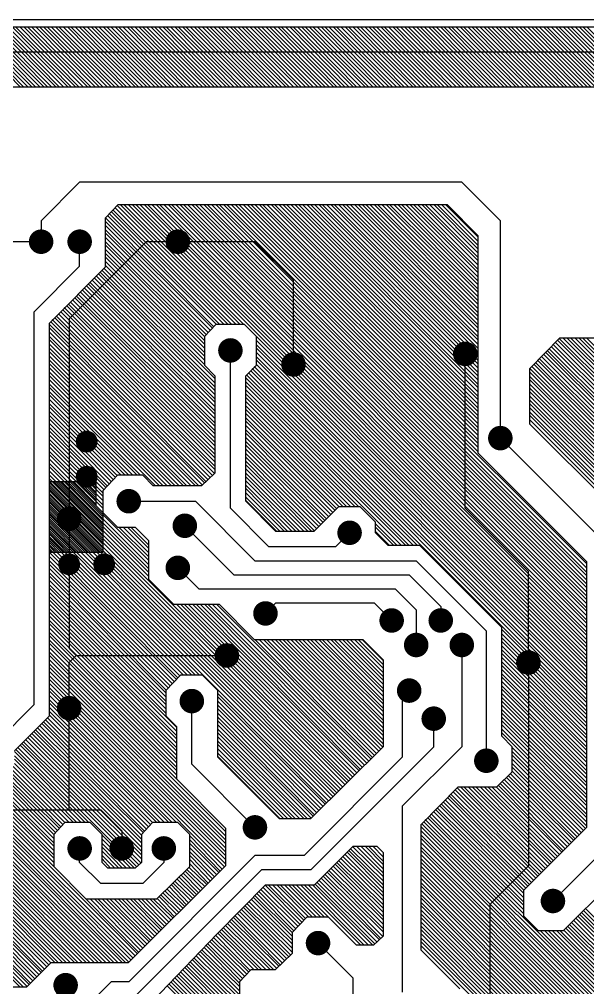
# Model space of a CAD drawing. Extents: x 295 to 953, y 10 to 290.
# Drawn here: x 817.3 to 851.3, y 192.1 to 250 of the extents above; entities that cross this region are included whole.
import ezdxf

# ---------------------------------------------------------------- set-up
doc = ezdxf.new("R2010")
doc.units = 0
doc.header["$LTSCALE"] = 5
doc.header["$MEASUREMENT"] = 0
doc.layers.get('0').update_dxf_attribs({"linetype": 'CONTINUOUS', "lineweight": 25})
doc.layers.add('ART02_PHO', color=2, linetype='CONTINUOUS')

msp = doc.modelspace()

# ---------------------------------------------------------------- linework, layer by layer
for points, const_width in [([(818.996, 236.714, -1), (818.262, 236.714, -1)], 0.733), ([(821.301, 236.714, -1), (820.567, 236.714, -1)], 0.733), ([(827.168, 236.714, -1), (826.435, 236.714, -1)], 0.733), ([(830.311, 230.218, -1), (829.578, 230.218, -1)], 0.733), ([(844.351, 230.009, -1), (843.618, 230.009, -1)], 0.733), ([(834.083, 229.38, -1), (833.35, 229.38, -1)], 0.733), ([(846.447, 224.979, -1), (845.713, 224.979, -1)], 0.733), ([(821.678, 224.77, -1), (821.028, 224.77, -1)], 0.65), ([(821.678, 222.674, -1), (821.028, 222.674, -1)], 0.65), ([(824.235, 221.207, -1), (823.501, 221.207, -1)], 0.733), ([(820.672, 220.16, -1), (819.939, 220.16, -1)], 0.733), ([(827.587, 219.741, -1), (826.854, 219.741, -1)], 0.733), ([(837.436, 219.322, -1), (836.703, 219.322, -1)], 0.733), ([(820.63, 217.436, -1), (819.981, 217.436, -1)], 0.65), ([(822.726, 217.436, -1), (822.076, 217.436, -1)], 0.65), ([(827.168, 217.226, -1), (826.435, 217.226, -1)], 0.733), ([(832.407, 214.502, -1), (831.674, 214.502, -1)], 0.733), ([(839.951, 214.083, -1), (839.217, 214.083, -1)], 0.733), ([(842.884, 214.083, -1), (842.151, 214.083, -1)], 0.733), ([(841.418, 212.616, -1), (840.684, 212.616, -1)], 0.733), ([(844.142, 212.616, -1), (843.408, 212.616, -1)], 0.733), ([(830.102, 211.987, -1), (829.369, 211.987, -1)], 0.733), ([(848.123, 211.568, -1), (847.39, 211.568, -1)], 0.733), ([(840.999, 209.892, -1), (840.265, 209.892, -1)], 0.733), ([(820.672, 208.844, -1), (819.939, 208.844, -1)], 0.733), ([(828.006, 209.263, -1), (827.273, 209.263, -1)], 0.733), ([(842.465, 208.215, -1), (841.732, 208.215, -1)], 0.733), ([(845.609, 205.701, -1), (844.875, 205.701, -1)], 0.733), ([(831.778, 201.719, -1), (831.045, 201.719, -1)], 0.733), ([(821.301, 200.462, -1), (820.567, 200.462, -1)], 0.733), ([(823.815, 200.462, -1), (823.082, 200.462, -1)], 0.733), ([(826.33, 200.462, -1), (825.597, 200.462, -1)], 0.733), ([(849.59, 197.319, -1), (848.857, 197.319, -1)], 0.733), ([(835.55, 194.804, -1), (834.817, 194.804, -1)], 0.733), ([(820.463, 192.29, -1), (819.729, 192.29, -1)], 0.733)]:
    msp.add_lwpolyline(points, format="xyb", close=True, dxfattribs=dict(const_width=const_width))
at = {"layer": 'ART02_PHO', "color": 7}
for p, q in [((509.627, 250), (868.502, 250)), ((867.999, 249.539), (509.161, 249.539)), ((817.372, 245.976), (813.809, 249.539)), ((817.581, 245.976), (814.061, 249.539)), ((817.833, 245.976), (814.27, 249.539)), ((818.084, 245.976), (814.522, 249.539)), ((818.294, 245.976), (814.773, 249.539)), ((818.545, 245.976), (814.983, 249.539)), ((818.797, 245.976), (815.234, 249.539)), ((819.006, 245.976), (815.486, 249.539)), ((819.258, 245.976), (815.695, 249.539)), ((819.509, 245.976), (815.947, 249.539)), ((819.719, 245.976), (816.198, 249.539)), ((819.97, 245.976), (816.408, 249.539)), ((820.222, 245.976), (816.659, 249.539)), ((820.431, 245.976), (816.911, 249.539)), ((820.683, 245.976), (817.12, 249.539)), ((820.892, 245.976), (817.372, 249.539)), ((821.144, 245.976), (817.623, 249.539)), ((821.395, 245.976), (817.833, 249.539)), ((821.605, 245.976), (818.084, 249.539)), ((821.856, 245.976), (818.336, 249.539)), ((822.108, 245.976), (818.545, 249.539)), ((822.317, 245.976), (818.797, 249.539)), ((822.569, 245.976), (819.006, 249.539)), ((822.82, 245.976), (819.258, 249.539)), ((823.03, 245.976), (819.509, 249.539)), ((823.281, 245.976), (819.719, 249.539)), ((823.533, 245.976), (819.97, 249.539)), ((823.742, 245.976), (820.222, 249.539)), ((823.994, 245.976), (820.431, 249.539)), ((824.245, 245.976), (820.683, 249.539)), ((824.455, 245.976), (820.934, 249.539)), ((824.706, 245.976), (821.144, 249.539)), ((824.957, 245.976), (821.395, 249.539)), ((825.167, 245.976), (821.647, 249.539)), ((825.418, 245.976), (821.856, 249.539)), ((825.67, 245.976), (822.108, 249.539)), ((825.88, 245.976), (822.359, 249.539)), ((826.131, 245.976), (822.569, 249.539)), ((826.382, 245.976), (822.82, 249.539)), ((826.592, 245.976), (823.072, 249.539)), ((826.843, 245.976), (823.281, 249.539)), ((827.095, 245.976), (823.533, 249.539)), ((827.304, 245.976), (823.784, 249.539)), ((827.556, 245.976), (823.994, 249.539)), ((827.807, 245.976), (824.245, 249.539)), ((828.017, 245.976), (824.496, 249.539)), ((828.268, 245.976), (824.706, 249.539)), ((828.52, 245.976), (824.957, 249.539)), ((828.729, 245.976), (825.209, 249.539)), ((828.981, 245.976), (825.418, 249.539)), ((829.19, 245.976), (825.67, 249.539)), ((829.442, 245.976), (825.921, 249.539)), ((829.693, 245.976), (826.131, 249.539)), ((829.903, 245.976), (826.382, 249.539)), ((830.154, 245.976), (826.634, 249.539)), ((830.406, 245.976), (826.843, 249.539)), ((830.615, 245.976), (827.095, 249.539)), ((830.867, 245.976), (827.304, 249.539)), ((831.118, 245.976), (827.556, 249.539)), ((831.328, 245.976), (827.807, 249.539)), ((831.579, 245.976), (828.017, 249.539)), ((831.831, 245.976), (828.268, 249.539)), ((832.04, 245.976), (828.52, 249.539)), ((832.292, 245.976), (828.729, 249.539)), ((832.543, 245.976), (828.981, 249.539)), ((832.753, 245.976), (829.232, 249.539)), ((833.004, 245.976), (829.442, 249.539)), ((833.256, 245.976), (829.693, 249.539)), ((833.465, 245.976), (829.945, 249.539)), ((833.717, 245.976), (830.154, 249.539)), ((833.968, 245.976), (830.406, 249.539)), ((834.178, 245.976), (830.657, 249.539)), ((834.429, 245.976), (830.867, 249.539)), ((834.681, 245.976), (831.118, 249.539)), ((834.89, 245.976), (831.37, 249.539)), ((835.142, 245.976), (831.579, 249.539)), ((835.393, 245.976), (831.831, 249.539)), ((835.603, 245.976), (832.082, 249.539)), ((835.854, 245.976), (832.292, 249.539)), ((836.106, 245.976), (832.543, 249.539)), ((836.315, 245.976), (832.795, 249.539)), ((836.567, 245.976), (833.004, 249.539)), ((836.776, 245.976), (833.256, 249.539)), ((837.028, 245.976), (833.507, 249.539)), ((837.279, 245.976), (833.717, 249.539)), ((837.489, 245.976), (833.968, 249.539)), ((837.74, 245.976), (834.22, 249.539)), ((837.991, 245.976), (834.429, 249.539)), ((838.201, 245.976), (834.681, 249.539)), ((838.453, 245.976), (834.89, 249.539)), ((838.704, 245.976), (835.142, 249.539)), ((838.914, 245.976), (835.393, 249.539)), ((839.165, 245.976), (835.603, 249.539)), ((839.416, 245.976), (835.854, 249.539)), ((839.626, 245.976), (836.106, 249.539)), ((839.877, 245.976), (836.315, 249.539)), ((840.129, 245.976), (836.567, 249.539)), ((840.338, 245.976), (836.818, 249.539)), ((840.59, 245.976), (837.028, 249.539)), ((840.841, 245.976), (837.279, 249.539)), ((841.051, 245.976), (837.53, 249.539)), ((841.302, 245.976), (837.74, 249.539)), ((841.554, 245.976), (837.991, 249.539)), ((841.763, 245.976), (838.243, 249.539)), ((842.015, 245.976), (838.453, 249.539)), ((842.266, 245.976), (838.704, 249.539)), ((842.476, 245.976), (838.955, 249.539)), ((842.727, 245.976), (839.165, 249.539)), ((842.979, 245.976), (839.416, 249.539)), ((843.188, 245.976), (839.668, 249.539)), ((843.44, 245.976), (839.877, 249.539)), ((843.691, 245.976), (840.129, 249.539)), ((843.901, 245.976), (840.38, 249.539)), ((844.152, 245.976), (840.59, 249.539)), ((844.404, 245.976), (840.841, 249.539)), ((844.613, 245.976), (841.093, 249.539)), ((844.865, 245.976), (841.302, 249.539)), ((845.074, 245.976), (841.554, 249.539)), ((845.326, 245.976), (841.805, 249.539)), ((845.577, 245.976), (842.015, 249.539)), ((845.787, 245.976), (842.266, 249.539)), ((846.038, 245.976), (842.518, 249.539)), ((846.29, 245.976), (842.727, 249.539)), ((846.499, 245.976), (842.979, 249.539)), ((846.751, 245.976), (843.188, 249.539)), ((847.002, 245.976), (843.44, 249.539)), ((847.212, 245.976), (843.691, 249.539)), ((847.463, 245.976), (843.901, 249.539)), ((847.715, 245.976), (844.152, 249.539)), ((847.924, 245.976), (844.404, 249.539)), ((848.176, 245.976), (844.613, 249.539)), ((848.427, 245.976), (844.865, 249.539)), ((848.637, 245.976), (845.116, 249.539)), ((848.888, 245.976), (845.326, 249.539)), ((849.14, 245.976), (845.577, 249.539)), ((849.349, 245.976), (845.829, 249.539)), ((849.601, 245.976), (846.038, 249.539)), ((849.852, 245.976), (846.29, 249.539)), ((850.062, 245.976), (846.541, 249.539)), ((850.313, 245.976), (846.751, 249.539)), ((850.564, 245.976), (847.002, 249.539)), ((850.774, 245.976), (847.254, 249.539)), ((851.026, 245.976), (847.463, 249.539)), ((851.277, 245.976), (847.715, 249.539)), ((851.487, 245.976), (847.966, 249.539)), ((851.738, 245.976), (848.176, 249.539)), ((851.989, 245.976), (848.427, 249.539)), ((852.199, 245.976), (848.679, 249.539)), ((852.45, 245.976), (848.888, 249.539)), ((852.66, 245.976), (849.14, 249.539)), ((852.911, 245.976), (849.391, 249.539)), ((853.163, 245.976), (849.601, 249.539)), ((853.372, 245.976), (849.852, 249.539)), ((853.624, 245.976), (850.103, 249.539)), ((853.875, 245.976), (850.313, 249.539)), ((854.085, 245.976), (850.564, 249.539)), ((854.336, 245.976), (850.816, 249.539)), ((854.588, 245.976), (851.026, 249.539)), ((854.797, 245.976), (851.277, 249.539)), ((862.593, 248.03), (516.458, 248.03)), ((519.35, 245.976), (856.097, 245.976)), ((820.934, 240.277), (818.629, 237.971)), ((843.775, 240.277), (820.934, 240.277)), ((846.08, 237.971), (843.775, 240.277)), ((822.485, 238.139), (823.239, 238.935)), ((829.316, 231.769), (822.694, 238.391)), ((829.568, 231.769), (822.82, 238.516)), ((829.819, 231.769), (822.946, 238.6)), ((830.029, 231.769), (823.072, 238.726)), ((830.28, 231.769), (823.197, 238.852)), ((823.239, 238.935), (842.895, 238.935)), ((830.532, 231.769), (823.365, 238.935)), ((830.741, 231.769), (823.574, 238.935)), ((851.235, 211.526), (823.826, 238.935)), ((851.235, 211.778), (824.077, 238.935)), ((851.235, 211.987), (824.287, 238.935)), ((851.235, 212.239), (824.538, 238.935)), ((851.235, 212.49), (824.79, 238.935)), ((851.235, 212.7), (824.999, 238.935)), ((851.235, 212.951), (825.251, 238.935)), ((851.235, 213.203), (825.502, 238.935)), ((851.235, 213.412), (825.712, 238.935)), ((851.235, 213.664), (825.963, 238.935)), ((851.235, 213.915), (826.215, 238.935)), ((851.235, 214.125), (826.424, 238.935)), ((851.235, 214.376), (826.676, 238.935)), ((851.235, 214.628), (826.927, 238.935)), ((851.235, 214.837), (827.137, 238.935)), ((851.235, 215.089), (827.388, 238.935)), ((851.235, 215.34), (827.64, 238.935)), ((851.235, 215.55), (827.849, 238.935)), ((851.235, 215.801), (828.101, 238.935)), ((851.235, 216.053), (828.352, 238.935)), ((851.235, 216.262), (828.562, 238.935)), ((851.235, 216.514), (828.813, 238.935)), ((851.235, 216.765), (829.065, 238.935)), ((851.235, 216.975), (829.274, 238.935)), ((851.235, 217.226), (829.526, 238.935)), ((851.235, 217.478), (829.735, 238.935)), ((844.739, 224.183), (829.987, 238.935)), ((844.739, 224.435), (830.238, 238.935)), ((844.739, 224.686), (830.448, 238.935)), ((844.739, 224.896), (830.699, 238.935)), ((844.739, 225.147), (830.951, 238.935)), ((844.739, 225.398), (831.16, 238.935)), ((844.739, 225.608), (831.412, 238.935)), ((844.739, 225.86), (831.663, 238.935)), ((844.739, 226.111), (831.873, 238.935)), ((844.739, 226.321), (832.124, 238.935)), ((844.739, 226.572), (832.376, 238.935)), ((844.739, 226.782), (832.585, 238.935)), ((844.739, 227.033), (832.837, 238.935)), ((844.739, 227.284), (833.088, 238.935)), ((844.739, 227.494), (833.298, 238.935)), ((844.739, 227.745), (833.549, 238.935)), ((844.739, 227.997), (833.8, 238.935)), ((844.739, 228.206), (834.01, 238.935)), ((844.739, 228.458), (834.262, 238.935)), ((844.739, 228.709), (834.513, 238.935)), ((844.739, 228.919), (834.723, 238.935)), ((844.739, 229.17), (834.974, 238.935)), ((844.739, 229.422), (835.225, 238.935)), ((844.739, 229.631), (835.435, 238.935)), ((844.739, 229.883), (835.686, 238.935)), ((844.739, 230.134), (835.938, 238.935)), ((844.739, 230.344), (836.147, 238.935)), ((844.739, 230.595), (836.399, 238.935)), ((844.739, 230.847), (836.65, 238.935)), ((844.739, 231.056), (836.86, 238.935)), ((844.739, 231.308), (837.111, 238.935)), ((844.739, 231.559), (837.363, 238.935)), ((844.739, 231.769), (837.572, 238.935)), ((844.739, 232.02), (837.824, 238.935)), ((844.739, 232.272), (838.033, 238.935)), ((844.739, 232.481), (838.285, 238.935)), ((844.739, 232.733), (838.536, 238.935)), ((844.739, 232.984), (838.746, 238.935)), ((844.739, 233.194), (838.997, 238.935)), ((844.739, 233.445), (839.249, 238.935)), ((844.739, 233.697), (839.458, 238.935)), ((844.739, 233.906), (839.71, 238.935)), ((844.739, 234.158), (839.961, 238.935)), ((844.739, 234.367), (840.171, 238.935)), ((844.739, 234.619), (840.422, 238.935)), ((844.739, 234.87), (840.674, 238.935)), ((844.739, 235.08), (840.883, 238.935)), ((844.739, 235.331), (841.135, 238.935)), ((844.739, 235.583), (841.386, 238.935)), ((844.739, 235.792), (841.596, 238.935)), ((844.739, 236.044), (841.847, 238.935)), ((844.739, 236.295), (842.099, 238.935)), ((844.739, 236.505), (842.308, 238.935)), ((844.739, 236.756), (842.56, 238.935)), ((844.739, 237.008), (842.811, 238.935)), ((842.895, 238.935), (844.739, 237.091)), ((818.629, 237.971), (818.629, 236.714)), ((828.939, 231.643), (822.485, 238.139)), ((822.485, 235.205), (822.485, 238.139)), ((828.855, 231.559), (822.485, 237.93)), ((829.107, 231.769), (822.611, 238.265)), ((846.08, 224.979), (846.08, 237.971)), ((828.729, 231.434), (822.485, 237.678)), ((828.604, 231.308), (822.485, 237.427)), ((828.478, 231.182), (822.485, 237.217)), ((818.629, 236.714), (808.78, 236.714)), ((824.916, 236.714), (820.305, 232.104)), ((820.934, 235.247), (820.934, 236.714)), ((828.394, 231.056), (822.485, 236.966)), ((828.394, 230.805), (822.485, 236.714)), ((826.802, 236.714), (824.916, 236.714)), ((831.412, 236.714), (826.802, 236.714)), ((833.717, 234.409), (831.412, 236.714)), ((844.739, 237.091), (844.739, 224.099)), ((828.394, 230.595), (822.485, 236.505)), ((828.394, 230.344), (822.485, 236.253)), ((828.394, 230.092), (822.485, 236.002)), ((828.394, 229.883), (822.485, 235.792)), ((828.394, 229.631), (822.485, 235.541)), ((818.21, 232.523), (820.934, 235.247)), ((819.132, 231.853), (822.485, 235.205)), ((829.023, 228.039), (822.15, 234.912)), ((829.023, 228.29), (822.275, 234.996)), ((829.023, 228.542), (822.401, 235.122)), ((828.394, 229.38), (822.485, 235.289)), ((829.023, 227.117), (821.689, 234.409)), ((829.023, 227.326), (821.814, 234.535)), ((829.023, 227.578), (821.94, 234.661)), ((829.023, 227.829), (822.066, 234.786)), ((833.717, 229.38), (833.717, 234.409)), ((829.023, 225.901), (821.102, 233.822)), ((829.023, 226.153), (821.227, 233.948)), ((829.023, 226.404), (821.353, 234.074)), ((829.023, 226.614), (821.437, 234.2)), ((829.023, 226.865), (821.563, 234.283)), ((829.023, 224.728), (820.515, 233.236)), ((829.023, 224.979), (820.641, 233.361)), ((829.023, 225.231), (820.725, 233.487)), ((829.023, 225.44), (820.85, 233.571)), ((829.023, 225.692), (820.976, 233.697)), ((829.023, 223.554), (819.928, 232.649)), ((829.023, 223.806), (820.012, 232.775)), ((829.023, 224.015), (820.138, 232.9)), ((829.023, 224.267), (820.264, 232.984)), ((829.023, 224.518), (820.389, 233.11)), ((818.21, 209.054), (818.21, 232.523)), ((828.729, 222.632), (819.3, 232.062)), ((828.855, 222.758), (819.425, 232.188)), ((828.981, 222.884), (819.551, 232.272)), ((829.023, 223.093), (819.677, 232.397)), ((829.023, 223.303), (819.803, 232.523)), ((820.305, 232.104), (820.305, 212.406)), ((819.132, 218.148), (819.132, 231.853)), ((828.478, 222.381), (819.132, 231.769)), ((828.394, 222.297), (819.132, 231.559)), ((828.604, 222.507), (819.216, 231.936)), ((829.065, 231.769), (828.394, 231.056)), ((830.783, 231.769), (829.065, 231.769)), ((831.495, 231.056), (830.783, 231.769)), ((828.268, 222.171), (819.132, 231.308)), ((828.059, 222.13), (819.132, 231.056)), ((828.394, 231.056), (828.394, 229.338)), ((851.235, 211.317), (831.495, 231.056)), ((831.495, 229.338), (831.495, 231.056)), ((847.84, 229.128), (849.642, 230.973)), ((863.599, 216.933), (849.601, 230.931)), ((849.642, 230.973), (861.545, 230.973)), ((863.599, 217.184), (849.81, 230.973)), ((863.599, 217.436), (850.062, 230.973)), ((863.599, 217.645), (850.271, 230.973)), ((863.599, 217.897), (850.523, 230.973)), ((863.599, 218.148), (850.774, 230.973)), ((863.599, 218.358), (850.984, 230.973)), ((863.599, 218.609), (851.235, 230.973)), ((827.849, 222.13), (819.132, 230.847)), ((827.598, 222.13), (819.132, 230.595)), ((827.346, 222.13), (819.132, 230.344)), ((851.235, 211.065), (831.495, 230.805)), ((851.235, 210.814), (831.495, 230.553)), ((851.235, 210.604), (831.495, 230.344)), ((863.599, 215.759), (849.014, 230.302)), ((863.599, 216.011), (849.14, 230.428)), ((863.599, 216.22), (849.265, 230.553)), ((863.599, 216.472), (849.391, 230.679)), ((863.599, 216.723), (849.517, 230.805)), ((827.137, 222.13), (819.132, 230.134)), ((826.885, 222.13), (819.132, 229.883)), ((829.945, 220.788), (829.945, 230.218)), ((851.235, 210.353), (831.495, 230.092)), ((851.235, 210.101), (831.495, 229.841)), ((843.985, 220.788), (843.985, 230.009)), ((863.599, 214.586), (848.427, 229.715)), ((863.599, 214.837), (848.553, 229.841)), ((863.599, 215.047), (848.679, 229.967)), ((863.599, 215.298), (848.804, 230.092)), ((863.599, 215.508), (848.888, 230.218)), ((826.634, 222.13), (819.132, 229.631)), ((826.424, 222.13), (819.132, 229.422)), ((826.173, 222.13), (819.132, 229.17)), ((828.394, 229.338), (829.023, 228.709)), ((830.867, 228.709), (831.495, 229.338)), ((851.235, 209.179), (831.244, 229.128)), ((851.235, 209.389), (831.37, 229.254)), ((851.235, 209.892), (831.495, 229.631)), ((851.235, 209.64), (831.495, 229.38)), ((863.599, 213.412), (847.84, 229.128)), ((847.84, 225.818), (847.84, 229.128)), ((863.599, 213.622), (847.966, 229.254)), ((863.599, 213.873), (848.092, 229.38)), ((863.599, 214.125), (848.176, 229.506)), ((863.599, 214.334), (848.301, 229.631)), ((825.921, 222.13), (819.132, 228.919)), ((825.712, 222.13), (819.132, 228.709)), ((829.023, 228.709), (829.023, 222.884)), ((830.867, 221.207), (830.867, 228.709)), ((840.883, 218.567), (830.867, 228.584)), ((841.135, 218.567), (830.909, 228.751)), ((851.235, 208.676), (831.034, 228.877)), ((851.235, 208.928), (831.16, 229.003)), ((863.599, 213.161), (847.84, 228.919)), ((863.599, 212.909), (847.84, 228.667)), ((825.46, 222.13), (819.132, 228.458)), ((824.58, 222.758), (819.132, 228.206)), ((824.371, 222.758), (819.132, 227.997)), ((840.632, 218.567), (830.867, 228.332)), ((840.422, 218.567), (830.867, 228.123)), ((863.599, 212.7), (847.84, 228.458)), ((863.599, 212.448), (847.84, 228.206)), ((824.119, 222.758), (819.132, 227.745)), ((823.868, 222.758), (819.132, 227.536)), ((840.171, 218.567), (830.867, 227.871)), ((837.614, 220.872), (830.867, 227.62)), ((837.405, 220.872), (830.867, 227.41)), ((863.599, 212.197), (847.84, 227.955)), ((863.599, 211.987), (847.84, 227.745)), ((863.599, 211.736), (847.84, 227.494)), ((823.658, 222.758), (819.132, 227.284)), ((823.407, 222.758), (819.132, 227.033)), ((823.197, 222.716), (819.132, 226.823)), ((837.153, 220.872), (830.867, 227.159)), ((836.902, 220.872), (830.867, 226.907)), ((863.599, 211.484), (847.84, 227.243)), ((863.599, 211.275), (847.84, 227.033)), ((823.072, 222.632), (819.132, 226.572)), ((822.946, 222.507), (819.132, 226.321)), ((836.692, 220.872), (830.867, 226.698)), ((836.441, 220.872), (830.867, 226.446)), ((863.599, 211.023), (847.84, 226.782)), ((863.599, 210.772), (847.84, 226.53)), ((863.599, 210.562), (847.84, 226.321)), ((822.82, 222.381), (819.132, 226.111)), ((822.694, 222.255), (819.132, 225.86)), ((836.315, 220.746), (830.867, 226.195)), ((836.189, 220.663), (830.867, 225.985)), ((836.064, 220.537), (830.867, 225.734)), ((863.599, 210.311), (847.84, 226.069)), ((855.175, 218.483), (847.84, 225.818)), ((822.569, 222.13), (819.132, 225.608)), ((822.485, 222.046), (819.132, 225.398)), ((822.359, 221.92), (819.132, 225.147)), ((835.938, 220.411), (830.867, 225.482)), ((835.812, 220.285), (830.867, 225.273)), ((822.317, 221.71), (819.132, 224.896)), ((822.317, 221.501), (819.132, 224.686)), ((835.686, 220.16), (830.867, 225.021)), ((835.603, 220.034), (830.867, 224.77)), ((835.477, 219.95), (830.867, 224.56)), ((853.205, 217.855), (846.08, 224.979)), ((822.317, 221.249), (819.132, 224.435)), ((822.317, 220.998), (819.132, 224.183)), ((822.317, 220.788), (819.132, 223.974)), ((835.351, 219.824), (830.867, 224.309)), ((835.225, 219.699), (830.867, 224.057)), ((844.739, 224.099), (851.235, 217.603)), ((822.317, 220.537), (819.132, 223.722)), ((822.317, 220.285), (819.132, 223.471)), ((835.1, 219.573), (830.867, 223.848)), ((834.974, 219.447), (830.867, 223.596)), ((834.806, 219.405), (830.867, 223.387)), ((822.317, 220.076), (819.132, 223.261)), ((822.317, 219.824), (819.132, 223.01)), ((822.317, 219.573), (819.132, 222.758)), ((823.197, 222.758), (822.317, 221.836)), ((824.706, 222.758), (823.197, 222.758)), ((825.335, 222.13), (824.706, 222.758)), ((829.023, 222.884), (828.226, 222.13)), ((834.597, 219.405), (830.867, 223.135)), ((834.345, 219.405), (830.867, 222.884)), ((822.317, 219.363), (819.132, 222.549)), ((837.028, 204.485), (819.132, 222.381)), ((819.132, 208.383), (819.132, 222.381)), ((819.132, 222.381), (821.898, 222.381)), ((822.317, 219.112), (819.132, 222.297)), ((836.902, 204.402), (819.132, 222.171)), ((825.041, 216.723), (819.383, 222.381)), ((825.041, 216.975), (819.635, 222.381)), ((825.041, 217.184), (819.844, 222.381)), ((825.041, 217.436), (820.096, 222.381)), ((825.041, 217.687), (820.347, 222.381)), ((821.898, 221.04), (820.557, 222.381)), ((821.898, 221.291), (820.808, 222.381)), ((821.898, 221.543), (821.06, 222.381)), ((821.898, 221.752), (821.269, 222.381)), ((821.898, 222.004), (821.521, 222.381)), ((821.898, 222.255), (821.772, 222.381)), ((821.898, 222.381), (821.898, 220.956)), ((834.094, 219.405), (830.867, 222.674)), ((833.884, 219.405), (830.867, 222.423)), ((833.633, 219.405), (830.867, 222.171)), ((822.317, 218.861), (819.132, 222.046)), ((836.776, 204.276), (819.132, 221.92)), ((822.317, 218.651), (819.132, 221.836)), ((836.65, 204.15), (819.132, 221.669)), ((822.317, 221.836), (822.317, 218.148)), ((828.226, 222.13), (825.335, 222.13)), ((833.381, 219.405), (830.867, 221.962)), ((833.172, 219.405), (830.867, 221.71)), ((822.317, 218.4), (819.132, 221.585)), ((836.525, 204.024), (819.132, 221.459)), ((822.317, 218.148), (819.132, 221.333)), ((836.399, 203.899), (819.132, 221.207)), ((822.108, 218.148), (819.132, 221.124)), ((823.868, 221.207), (827.849, 221.207)), ((827.849, 221.207), (831.412, 217.645)), ((832.92, 219.405), (830.867, 221.459)), ((832.711, 219.405), (830.867, 221.249)), ((832.669, 219.405), (830.867, 221.207)), ((836.315, 203.773), (819.132, 220.998)), ((821.856, 218.148), (819.132, 220.872)), ((836.189, 203.689), (819.132, 220.746)), ((821.605, 218.148), (819.132, 220.621)), ((836.064, 203.563), (819.132, 220.495)), ((821.898, 220.956), (823.197, 219.657)), ((832.25, 218.483), (829.945, 220.788)), ((836.399, 220.872), (834.932, 219.405)), ((837.698, 220.872), (836.399, 220.872)), ((838.62, 219.95), (837.698, 220.872)), ((847.757, 217.016), (843.985, 220.788)), ((821.395, 218.148), (819.132, 220.411)), ((835.938, 203.438), (819.132, 220.285)), ((821.144, 218.148), (819.132, 220.16)), ((835.812, 203.312), (819.132, 220.034)), ((820.892, 218.148), (819.132, 219.908)), ((838.62, 219.322), (838.62, 219.95)), ((839.919, 218.567), (838.62, 219.866)), ((828.101, 210.814), (819.132, 219.783)), ((820.683, 218.148), (819.132, 219.699)), ((827.849, 210.814), (819.132, 219.573)), ((820.431, 218.148), (819.132, 219.447)), ((827.64, 210.814), (819.132, 219.322)), ((823.197, 219.657), (824.245, 219.657)), ((825.041, 217.897), (823.281, 219.657)), ((825.041, 218.148), (823.533, 219.657)), ((825.041, 218.4), (823.784, 219.657)), ((825.041, 218.609), (823.994, 219.657)), ((824.245, 219.657), (825.041, 218.861)), ((827.221, 219.741), (830.154, 216.807)), ((834.932, 219.405), (832.669, 219.405)), ((837.069, 219.322), (836.231, 218.483)), ((839.71, 218.567), (838.62, 219.657)), ((839.458, 218.567), (838.62, 219.405)), ((839.375, 218.567), (838.62, 219.322)), ((820.18, 218.148), (819.132, 219.238)), ((827.388, 210.814), (819.132, 219.07)), ((819.97, 218.148), (819.132, 218.986)), ((827.137, 210.814), (819.132, 218.861)), ((819.719, 218.148), (819.132, 218.735)), ((825.041, 218.861), (825.041, 216.555)), ((826.927, 210.772), (819.132, 218.609)), ((819.467, 218.148), (819.132, 218.525)), ((826.802, 210.646), (819.132, 218.358)), ((819.258, 218.148), (819.132, 218.274)), ((826.718, 210.562), (819.132, 218.148)), ((822.317, 218.148), (819.132, 218.148)), ((836.231, 218.483), (832.25, 218.483)), ((841.26, 218.567), (839.375, 218.567)), ((846.164, 213.664), (841.26, 218.567)), ((826.592, 210.437), (819.132, 217.897)), ((826.466, 210.311), (819.132, 217.645)), ((831.412, 217.645), (841.051, 217.645)), ((841.051, 217.645), (845.242, 213.454)), ((851.235, 217.603), (851.235, 201.719)), ((826.341, 210.185), (819.132, 217.436)), ((826.215, 210.059), (819.132, 217.184)), ((826.802, 217.226), (828.059, 215.969)), ((847.757, 211.568), (847.757, 217.016)), ((826.089, 209.934), (819.132, 216.933)), ((826.089, 209.766), (819.132, 216.723)), ((826.089, 209.515), (819.132, 216.472)), ((825.041, 216.555), (826.55, 215.047)), ((830.154, 216.807), (840.632, 216.807)), ((840.632, 216.807), (842.518, 214.921)), ((826.089, 209.263), (819.132, 216.22)), ((826.089, 209.054), (819.132, 216.011)), ((828.059, 215.969), (839.794, 215.969)), ((839.794, 215.969), (841.051, 214.711)), ((826.089, 208.802), (819.132, 215.759)), ((826.089, 208.551), (819.132, 215.508)), ((826.718, 207.712), (819.132, 215.298)), ((826.718, 207.461), (819.132, 215.047)), ((826.718, 207.21), (819.132, 214.795)), ((826.55, 215.047), (829.274, 215.047)), ((837.111, 204.611), (826.718, 215.047)), ((837.237, 204.737), (826.969, 215.047)), ((837.363, 204.863), (827.179, 215.047)), ((837.489, 204.988), (827.43, 215.047)), ((837.614, 205.114), (827.682, 215.047)), ((837.698, 205.198), (827.891, 215.047)), ((837.824, 205.324), (828.143, 215.047)), ((837.95, 205.449), (828.394, 215.047)), ((838.075, 205.575), (828.604, 215.047)), ((838.201, 205.701), (828.855, 215.047)), ((838.327, 205.827), (829.107, 215.047)), ((829.274, 215.047), (831.37, 212.951)), ((832.04, 214.502), (832.669, 215.131)), ((832.669, 215.131), (838.536, 215.131)), ((838.536, 215.131), (839.584, 214.083)), ((841.051, 214.711), (841.051, 212.616)), ((842.518, 214.921), (842.518, 214.083)), ((826.718, 207), (819.132, 214.586)), ((826.718, 206.749), (819.132, 214.334)), ((826.718, 206.497), (819.132, 214.083)), ((826.718, 206.288), (819.132, 213.873)), ((826.718, 206.036), (819.132, 213.622)), ((846.164, 207.168), (846.164, 213.664)), ((851.235, 208.467), (846.164, 213.538)), ((826.718, 205.785), (819.132, 213.37)), ((826.718, 205.575), (819.132, 213.161)), ((831.37, 212.951), (837.866, 212.951)), ((838.411, 205.91), (831.412, 212.951)), ((838.536, 206.036), (831.663, 212.951)), ((838.662, 206.162), (831.915, 212.951)), ((838.788, 206.288), (832.124, 212.951)), ((838.914, 206.413), (832.376, 212.951)), ((839.039, 206.539), (832.627, 212.951)), ((839.081, 206.707), (832.837, 212.951)), ((839.081, 206.958), (833.088, 212.951)), ((839.081, 207.21), (833.298, 212.951)), ((839.081, 207.419), (833.549, 212.951)), ((839.081, 207.671), (833.8, 212.951)), ((839.081, 207.922), (834.01, 212.951)), ((839.081, 208.132), (834.262, 212.951)), ((839.081, 208.383), (834.513, 212.951)), ((839.081, 208.634), (834.723, 212.951)), ((839.081, 208.844), (834.974, 212.951)), ((839.081, 209.096), (835.225, 212.951)), ((839.081, 209.305), (835.435, 212.951)), ((839.081, 209.557), (835.686, 212.951)), ((839.081, 209.808), (835.938, 212.951)), ((839.081, 210.018), (836.147, 212.951)), ((839.081, 210.269), (836.399, 212.951)), ((839.081, 210.52), (836.65, 212.951)), ((839.081, 210.73), (836.86, 212.951)), ((839.081, 210.981), (837.111, 212.951)), ((839.081, 211.233), (837.363, 212.951)), ((839.081, 211.442), (837.572, 212.951)), ((839.081, 211.694), (837.824, 212.951)), ((837.866, 212.951), (839.081, 211.736)), ((845.242, 213.454), (845.242, 205.701)), ((851.235, 208.215), (846.164, 213.287)), ((851.235, 207.964), (846.164, 213.035)), ((826.718, 205.324), (819.132, 212.909)), ((826.718, 205.114), (819.132, 212.7)), ((826.718, 204.863), (819.132, 212.448)), ((820.305, 212.406), (820.725, 211.987)), ((843.775, 212.616), (843.775, 206.539)), ((851.235, 207.754), (846.164, 212.825)), ((851.235, 207.503), (846.164, 212.574)), ((826.718, 204.611), (819.132, 212.197)), ((829.651, 201.468), (819.132, 211.987)), ((820.305, 211.568), (820.725, 211.987)), ((820.725, 211.987), (829.735, 211.987)), ((851.235, 207.251), (846.164, 212.323)), ((851.235, 207.042), (846.164, 212.113)), ((851.235, 206.79), (846.164, 211.862)), ((829.651, 201.216), (819.132, 211.736)), ((829.651, 200.965), (819.132, 211.484)), ((829.651, 200.755), (819.132, 211.275)), ((820.305, 208.844), (820.305, 211.568)), ((839.081, 211.736), (839.081, 206.539)), ((851.235, 206.539), (846.164, 211.61)), ((851.235, 206.329), (846.164, 211.401)), ((847.757, 211.568), (847.757, 199.414)), ((829.651, 200.504), (819.132, 211.023)), ((829.651, 200.252), (819.132, 210.772)), ((826.969, 210.814), (826.089, 209.892)), ((828.268, 210.814), (826.969, 210.814)), ((829.19, 209.892), (828.268, 210.814)), ((851.235, 206.078), (846.164, 211.149)), ((851.235, 205.827), (846.164, 210.898)), ((851.235, 205.617), (846.164, 210.688)), ((829.651, 200.043), (819.132, 210.562)), ((829.651, 199.791), (819.132, 210.311)), ((829.651, 199.54), (819.132, 210.059)), ((851.235, 205.366), (846.164, 210.437)), ((851.235, 205.114), (846.164, 210.185)), ((829.568, 199.372), (819.132, 209.85)), ((826.718, 202.013), (819.132, 209.598)), ((826.089, 209.892), (826.089, 208.383)), ((829.19, 205.91), (829.19, 209.892)), ((835.686, 203.186), (829.19, 209.724)), ((835.603, 203.102), (829.19, 209.515)), ((840.632, 209.892), (840.213, 209.473)), ((840.213, 209.473), (840.213, 205.91)), ((851.235, 204.905), (846.164, 209.976)), ((851.235, 204.653), (846.164, 209.724)), ((851.235, 204.402), (846.164, 209.473)), ((815.486, 206.329), (818.21, 209.054)), ((826.466, 202.013), (819.132, 209.347)), ((826.257, 202.013), (819.132, 209.137)), ((826.005, 202.013), (819.132, 208.886)), ((827.64, 205.491), (827.64, 209.263)), ((835.477, 202.977), (829.19, 209.263)), ((835.351, 202.851), (829.19, 209.012)), ((851.235, 204.192), (846.164, 209.263)), ((851.235, 203.941), (846.164, 209.012)), ((817.036, 206.288), (819.132, 208.383)), ((825.754, 202.013), (819.132, 208.634)), ((825.544, 202.013), (819.132, 208.425)), ((820.305, 202.767), (820.305, 208.844)), ((826.089, 208.383), (826.718, 207.754)), ((835.225, 202.725), (829.19, 208.802)), ((835.1, 202.599), (829.19, 208.551)), ((834.974, 202.474), (829.19, 208.299)), ((851.235, 203.689), (846.164, 208.76)), ((851.235, 203.48), (846.164, 208.551)), ((851.235, 203.228), (846.164, 208.299)), ((824.79, 201.51), (818.545, 207.796)), ((824.916, 201.636), (818.671, 207.922)), ((825.041, 201.761), (818.755, 208.048)), ((825.167, 201.887), (818.881, 208.173)), ((825.293, 202.013), (819.006, 208.257)), ((826.718, 207.754), (826.718, 204.611)), ((834.89, 202.39), (829.19, 208.09)), ((834.764, 202.264), (829.19, 207.838)), ((842.099, 206.539), (842.099, 208.215)), ((851.235, 203.019), (846.164, 208.09)), ((851.235, 202.767), (846.164, 207.838)), ((824.622, 200.546), (817.959, 207.21)), ((824.622, 200.797), (818.084, 207.335)), ((824.622, 201.007), (818.168, 207.461)), ((824.622, 201.258), (818.294, 207.545)), ((824.706, 201.426), (818.42, 207.671)), ((834.555, 202.222), (829.19, 207.587)), ((834.345, 202.222), (829.19, 207.377)), ((851.235, 202.516), (846.164, 207.587)), ((851.235, 202.306), (846.164, 207.377)), ((846.793, 206.539), (846.164, 207.168)), ((824.455, 199.498), (817.372, 206.623)), ((824.58, 199.624), (817.456, 206.749)), ((824.622, 199.833), (817.581, 206.832)), ((824.622, 200.085), (817.707, 206.958)), ((824.622, 200.294), (817.833, 207.084)), ((834.094, 202.222), (829.19, 207.126)), ((833.842, 202.222), (829.19, 206.874)), ((833.633, 202.222), (829.19, 206.665)), ((821.269, 202.013), (817.036, 206.246)), ((821.018, 202.013), (817.036, 205.994)), ((821.479, 202.013), (817.12, 206.371)), ((824.329, 199.372), (817.246, 206.497)), ((833.381, 202.222), (829.19, 206.413)), ((833.13, 202.222), (829.19, 206.162)), ((839.081, 206.539), (834.723, 202.222)), ((834.764, 199.205), (842.099, 206.539)), ((843.775, 206.539), (840.213, 202.977)), ((846.793, 205.03), (846.793, 206.539)), ((851.235, 202.055), (846.793, 206.497)), ((851.235, 201.803), (846.793, 206.246)), ((851.151, 201.677), (846.793, 206.036)), ((824.371, 194.176), (813.139, 205.407)), ((819.383, 199.372), (813.348, 205.407)), ((819.383, 199.624), (813.6, 205.407)), ((820.766, 202.013), (817.036, 205.785)), ((820.557, 202.013), (817.036, 205.533)), ((831.412, 201.719), (827.64, 205.491)), ((832.92, 202.222), (829.19, 205.952)), ((832.878, 202.222), (829.19, 205.91)), ((840.213, 205.91), (834.345, 200.043)), ((851.026, 201.552), (846.793, 205.785)), ((850.9, 201.426), (846.793, 205.533)), ((823.7, 193.631), (812.468, 204.863)), ((823.868, 193.673), (812.594, 204.988)), ((823.994, 193.798), (812.72, 205.114)), ((824.119, 193.924), (812.804, 205.24)), ((824.245, 194.05), (812.929, 205.324)), ((819.719, 201.677), (816.45, 204.905)), ((819.803, 201.761), (816.575, 205.03)), ((819.928, 201.887), (816.701, 205.114)), ((820.054, 202.013), (816.827, 205.24)), ((820.305, 202.013), (816.953, 205.366)), ((845.871, 204.15), (846.793, 205.03)), ((850.439, 200.965), (846.541, 204.821)), ((850.523, 201.049), (846.667, 204.946)), ((850.774, 201.3), (846.793, 205.324)), ((850.648, 201.175), (846.793, 205.072)), ((823.491, 193.631), (812.426, 204.695)), ((823.239, 193.631), (812.426, 204.443)), ((819.383, 199.875), (814.48, 204.779)), ((819.383, 200.085), (814.69, 204.779)), ((819.383, 200.336), (814.941, 204.779)), ((819.383, 200.588), (815.192, 204.779)), ((819.383, 200.797), (815.402, 204.779)), ((819.383, 201.049), (815.653, 204.779)), ((819.383, 201.3), (815.905, 204.779)), ((819.467, 201.426), (816.114, 204.779)), ((819.593, 201.552), (816.366, 204.779)), ((826.718, 204.611), (829.651, 201.677)), ((849.936, 200.462), (846.08, 204.318)), ((850.062, 200.588), (846.206, 204.443)), ((850.187, 200.714), (846.332, 204.569)), ((850.313, 200.839), (846.457, 204.695)), ((822.275, 193.631), (812.175, 203.731)), ((822.527, 193.631), (812.301, 203.857)), ((822.988, 193.631), (812.426, 204.192)), ((822.778, 193.631), (812.426, 203.982)), ((841.344, 201.887), (843.566, 204.15)), ((848.176, 198.702), (843.146, 203.689)), ((848.301, 198.828), (843.272, 203.815)), ((848.427, 198.911), (843.398, 203.941)), ((848.511, 199.037), (843.524, 204.066)), ((843.566, 204.15), (845.871, 204.15)), ((848.637, 199.163), (843.691, 204.15)), ((848.762, 199.289), (843.901, 204.15)), ((848.888, 199.414), (844.152, 204.15)), ((849.014, 199.54), (844.404, 204.15)), ((849.14, 199.624), (844.613, 204.15)), ((849.223, 199.75), (844.865, 204.15)), ((849.349, 199.875), (845.116, 204.15)), ((849.475, 200.001), (845.326, 204.15)), ((849.601, 200.127), (845.577, 204.15)), ((849.726, 200.252), (845.829, 204.15)), ((849.81, 200.336), (845.954, 204.234)), ((818.629, 193.044), (808.361, 203.312)), ((818.713, 193.128), (808.571, 203.312)), ((818.839, 193.254), (808.822, 203.312)), ((818.964, 193.379), (809.074, 203.312)), ((819.09, 193.505), (809.283, 203.312)), ((819.216, 193.631), (809.535, 203.312)), ((819.467, 193.631), (809.786, 203.312)), ((819.677, 193.631), (809.996, 203.312)), ((819.928, 193.631), (810.247, 203.312)), ((820.138, 193.631), (810.457, 203.312)), ((820.389, 193.631), (810.708, 203.312)), ((820.641, 193.631), (810.96, 203.312)), ((820.85, 193.631), (811.169, 203.312)), ((821.102, 193.631), (811.421, 203.312)), ((821.353, 193.631), (811.672, 203.312)), ((821.563, 193.631), (811.798, 203.396)), ((821.814, 193.631), (811.923, 203.48)), ((822.066, 193.631), (812.049, 203.605)), ((847.589, 198.115), (842.56, 203.102)), ((847.715, 198.199), (842.685, 203.228)), ((847.798, 198.325), (842.811, 203.354)), ((847.924, 198.45), (842.937, 203.48)), ((848.05, 198.576), (843.021, 203.605)), ((814.857, 202.767), (822.191, 202.767)), ((822.191, 202.767), (823.449, 201.51)), ((840.213, 202.977), (840.213, 191.87)), ((847.463, 197.067), (841.973, 202.516)), ((847.463, 197.277), (842.099, 202.641)), ((847.463, 197.528), (842.224, 202.767)), ((847.463, 197.78), (842.308, 202.893)), ((847.463, 197.989), (842.434, 203.019)), ((820.054, 202.013), (819.383, 201.3)), ((821.563, 202.013), (820.054, 202.013)), ((822.275, 201.3), (821.563, 202.013)), ((825.293, 202.013), (824.622, 201.3)), ((826.802, 202.013), (825.293, 202.013)), ((827.514, 201.3), (826.802, 202.013)), ((834.723, 202.222), (832.878, 202.222)), ((863.599, 179.717), (841.386, 201.929)), ((863.599, 179.968), (841.512, 202.055)), ((863.599, 180.22), (841.596, 202.18)), ((847.463, 196.564), (841.721, 202.306)), ((847.463, 196.816), (841.847, 202.39)), ((823.449, 201.51), (823.449, 200.462)), ((829.651, 201.677), (829.651, 199.414)), ((841.344, 194.385), (841.344, 201.887)), ((863.599, 179.507), (841.344, 201.761)), ((863.599, 179.256), (841.344, 201.51)), ((851.235, 201.719), (847.463, 197.947)), ((819.383, 201.3), (819.383, 199.372)), ((822.275, 199.624), (822.275, 201.3)), ((824.203, 199.289), (822.275, 201.258)), ((823.994, 199.289), (822.275, 201.007)), ((824.622, 201.3), (824.622, 199.624)), ((827.514, 199.372), (827.514, 201.3)), ((829.442, 199.247), (827.514, 201.216)), ((829.316, 199.121), (827.514, 200.965)), ((863.599, 179.004), (841.344, 201.258)), ((863.599, 178.795), (841.344, 201.049)), ((863.599, 178.543), (841.344, 200.797)), ((849.223, 197.319), (853.205, 201.3)), ((849.852, 195.559), (855.175, 200.839)), ((820.934, 199.624), (820.934, 200.462)), ((823.742, 199.289), (822.275, 200.755)), ((823.491, 199.289), (822.275, 200.546)), ((823.281, 199.289), (822.275, 200.294)), ((825.963, 200.462), (825.963, 199.624)), ((829.232, 199.037), (827.514, 200.755)), ((829.107, 198.911), (827.514, 200.504)), ((828.981, 198.786), (827.514, 200.252)), ((834.974, 198.283), (837.279, 200.588)), ((839.081, 198.073), (836.944, 200.211)), ((839.081, 198.283), (837.028, 200.336)), ((839.081, 198.534), (837.153, 200.42)), ((837.279, 200.588), (838.704, 200.588)), ((839.081, 198.786), (837.279, 200.546)), ((839.081, 198.995), (837.489, 200.588)), ((839.081, 199.247), (837.74, 200.588)), ((839.081, 199.498), (837.991, 200.588)), ((839.081, 199.708), (838.201, 200.588)), ((839.081, 199.959), (838.453, 200.588)), ((839.081, 200.211), (838.704, 200.588)), ((838.704, 200.588), (839.081, 200.211)), ((839.081, 200.211), (839.081, 195.223)), ((863.599, 178.292), (841.344, 200.546)), ((863.599, 178.082), (841.344, 200.336)), ((822.191, 198.367), (820.934, 199.624)), ((823.03, 199.289), (822.275, 200.043)), ((822.778, 199.289), (822.275, 199.833)), ((822.611, 199.289), (822.275, 199.624)), ((831.412, 200.043), (823.868, 192.499)), ((824.622, 199.624), (824.245, 199.289)), ((825.963, 199.624), (824.706, 198.367)), ((828.855, 198.66), (827.514, 200.043)), ((828.729, 198.534), (827.514, 199.791)), ((834.345, 200.043), (831.412, 200.043)), ((839.081, 196.9), (836.315, 199.624)), ((839.081, 197.109), (836.441, 199.708)), ((839.081, 197.361), (836.567, 199.833)), ((839.081, 197.612), (836.692, 199.959)), ((839.081, 197.822), (836.818, 200.085)), ((863.599, 177.831), (841.344, 200.085)), ((863.599, 177.579), (841.344, 199.833)), ((863.599, 177.37), (841.344, 199.624)), ((819.383, 199.372), (821.311, 197.445)), ((824.245, 199.289), (822.611, 199.289)), ((829.651, 199.414), (823.826, 193.631)), ((824.077, 191.451), (831.831, 199.205)), ((825.544, 197.445), (827.514, 199.372)), ((828.268, 198.073), (827.221, 199.121)), ((828.394, 198.199), (827.346, 199.205)), ((828.52, 198.325), (827.472, 199.33)), ((828.604, 198.408), (827.514, 199.54)), ((831.831, 199.205), (834.764, 199.205)), ((839.081, 195.684), (835.728, 199.037)), ((839.081, 195.936), (835.854, 199.121)), ((839.081, 196.187), (835.98, 199.247)), ((839.081, 196.397), (836.106, 199.372)), ((839.081, 196.648), (836.231, 199.498)), ((863.599, 177.118), (841.344, 199.372)), ((863.599, 176.867), (841.344, 199.121)), ((847.757, 199.414), (845.451, 197.109)), ((827.682, 197.486), (826.634, 198.492)), ((827.807, 197.612), (826.76, 198.618)), ((827.933, 197.696), (826.885, 198.744)), ((828.017, 197.822), (827.011, 198.869)), ((828.143, 197.947), (827.095, 198.995)), ((838.83, 195.014), (835.267, 198.534)), ((838.914, 195.098), (835.393, 198.66)), ((839.039, 195.223), (835.519, 198.786)), ((839.081, 195.475), (835.603, 198.911)), ((863.599, 176.657), (841.344, 198.911)), ((863.599, 176.406), (841.344, 198.66)), ((824.706, 198.367), (822.191, 198.367)), ((827.095, 196.9), (826.047, 197.906)), ((827.221, 196.984), (826.173, 198.031)), ((827.304, 197.109), (826.299, 198.157)), ((827.43, 197.235), (826.424, 198.283)), ((827.556, 197.361), (826.508, 198.408)), ((829.148, 195.349), (832.04, 198.283)), ((833.968, 195.81), (831.789, 197.989)), ((834.094, 195.936), (831.915, 198.115)), ((832.04, 198.283), (834.974, 198.283)), ((834.22, 196.061), (832.04, 198.241)), ((834.345, 196.145), (832.208, 198.283)), ((834.429, 196.271), (832.459, 198.283)), ((834.639, 196.355), (832.711, 198.283)), ((834.848, 196.355), (832.92, 198.283)), ((835.1, 196.355), (833.172, 198.283)), ((835.351, 196.355), (833.423, 198.283)), ((835.561, 196.355), (833.633, 198.283)), ((835.812, 196.355), (833.884, 198.283)), ((837.74, 194.678), (834.136, 198.283)), ((837.95, 194.678), (834.345, 198.283)), ((838.201, 194.678), (834.597, 198.283)), ((838.453, 194.678), (834.848, 198.283)), ((838.578, 194.762), (835.016, 198.325)), ((838.704, 194.888), (835.142, 198.408)), ((863.599, 176.154), (841.344, 198.408)), ((863.599, 175.945), (841.344, 198.199)), ((863.599, 175.693), (841.344, 197.947)), ((847.463, 197.947), (847.463, 196.439)), ((818.503, 192.918), (814.103, 197.319)), ((824.455, 194.259), (821.311, 197.445)), ((821.311, 197.445), (825.544, 197.445)), ((824.58, 194.385), (821.563, 197.445)), ((824.706, 194.511), (821.814, 197.445)), ((824.832, 194.637), (822.024, 197.445)), ((824.957, 194.762), (822.275, 197.445)), ((825.083, 194.888), (822.527, 197.445)), ((825.167, 194.972), (822.736, 197.445)), ((825.293, 195.098), (822.988, 197.445)), ((825.418, 195.223), (823.239, 197.445)), ((825.544, 195.349), (823.449, 197.445)), ((825.67, 195.475), (823.7, 197.445)), ((825.796, 195.6), (823.952, 197.445)), ((825.88, 195.684), (824.161, 197.445)), ((826.005, 195.81), (824.413, 197.445)), ((826.131, 195.936), (824.622, 197.445)), ((826.257, 196.061), (824.874, 197.445)), ((826.382, 196.187), (825.125, 197.445)), ((826.508, 196.313), (825.335, 197.445)), ((826.592, 196.397), (825.586, 197.445)), ((826.718, 196.523), (825.712, 197.57)), ((826.843, 196.648), (825.796, 197.696)), ((826.969, 196.774), (825.921, 197.78)), ((833.633, 194.972), (831.202, 197.403)), ((833.633, 195.223), (831.328, 197.528)), ((833.633, 195.433), (831.412, 197.654)), ((833.717, 195.559), (831.537, 197.738)), ((833.842, 195.684), (831.663, 197.864)), ((863.599, 175.442), (841.344, 197.696)), ((863.599, 175.232), (841.344, 197.486)), ((818.378, 192.793), (814.103, 197.067)), ((818.252, 192.667), (814.103, 196.858)), ((833.423, 194.008), (830.615, 196.816)), ((833.549, 194.092), (830.699, 196.942)), ((833.633, 194.259), (830.825, 197.025)), ((833.633, 194.511), (830.951, 197.151)), ((833.633, 194.762), (831.076, 197.277)), ((863.599, 174.981), (841.344, 197.235)), ((863.599, 174.771), (841.344, 197.025)), ((863.599, 174.52), (841.344, 196.774)), ((845.451, 197.109), (845.451, 186.422)), ((863.599, 184.243), (851.067, 196.732)), ((863.599, 184.452), (851.193, 196.858)), ((818.126, 192.541), (814.103, 196.606)), ((818, 192.415), (814.103, 196.355)), ((817.917, 192.332), (814.103, 196.145)), ((832.837, 193.421), (829.987, 196.229)), ((832.92, 193.505), (830.112, 196.355)), ((833.046, 193.631), (830.238, 196.439)), ((833.172, 193.756), (830.364, 196.564)), ((833.298, 193.882), (830.49, 196.69)), ((834.513, 196.355), (833.633, 195.433)), ((835.812, 196.355), (834.513, 196.355)), ((837.489, 194.678), (835.812, 196.355)), ((863.599, 174.268), (841.344, 196.523)), ((863.599, 174.059), (841.344, 196.313)), ((847.463, 196.439), (848.343, 195.559)), ((863.599, 183.069), (850.481, 196.145)), ((863.599, 183.279), (850.606, 196.271)), ((863.599, 183.53), (850.732, 196.397)), ((863.599, 183.74), (850.816, 196.523)), ((863.599, 183.991), (850.942, 196.606)), ((831.831, 193.212), (829.4, 195.642)), ((832.082, 193.212), (829.526, 195.726)), ((832.334, 193.212), (829.651, 195.852)), ((832.543, 193.212), (829.777, 195.978)), ((832.711, 193.295), (829.903, 196.103)), ((863.599, 173.807), (841.344, 196.061)), ((863.599, 173.556), (841.344, 195.81)), ((863.599, 173.346), (841.344, 195.6)), ((848.343, 195.559), (849.852, 195.559)), ((863.599, 180.429), (848.469, 195.559)), ((863.599, 180.681), (848.72, 195.559)), ((863.599, 180.932), (848.93, 195.559)), ((863.599, 181.142), (849.181, 195.559)), ((863.599, 181.393), (849.433, 195.559)), ((863.599, 181.644), (849.642, 195.559)), ((863.599, 181.854), (849.894, 195.559)), ((863.599, 182.105), (850.02, 195.684)), ((863.599, 182.357), (850.103, 195.81)), ((863.599, 182.566), (850.229, 195.894)), ((863.599, 182.818), (850.355, 196.02)), ((817.791, 192.206), (814.731, 195.265)), ((817.581, 192.164), (814.731, 195.014)), ((824.496, 190.529), (829.148, 195.349)), ((830.909, 192.96), (828.813, 195.014)), ((831.034, 193.086), (828.939, 195.139)), ((831.118, 193.17), (829.065, 195.265)), ((831.37, 193.212), (829.19, 195.391)), ((831.621, 193.212), (829.274, 195.517)), ((833.633, 195.433), (833.633, 194.176)), ((839.081, 195.223), (838.494, 194.678)), ((863.599, 173.095), (841.344, 195.349)), ((863.599, 172.843), (841.344, 195.098)), ((817.372, 192.164), (814.731, 194.804)), ((830.49, 192.206), (828.226, 194.427)), ((830.49, 192.415), (828.352, 194.553)), ((830.532, 192.583), (828.478, 194.678)), ((830.657, 192.709), (828.604, 194.762)), ((830.783, 192.834), (828.729, 194.888)), ((837.279, 192.709), (835.184, 194.804)), ((838.494, 194.678), (837.489, 194.678)), ((863.599, 172.634), (841.344, 194.888)), ((863.599, 172.382), (841.344, 194.637)), ((830.49, 191.242), (827.765, 193.924)), ((830.49, 191.493), (827.891, 194.05)), ((830.49, 191.703), (828.017, 194.176)), ((830.49, 191.954), (828.143, 194.301)), ((833.633, 194.176), (832.627, 193.212)), ((843.649, 192.08), (841.344, 194.385)), ((819.216, 193.631), (817.749, 192.164)), ((823.826, 193.631), (819.216, 193.631)), ((830.49, 190.068), (827.221, 193.337)), ((830.49, 190.278), (827.304, 193.463)), ((830.49, 190.529), (827.43, 193.589)), ((830.49, 190.781), (827.556, 193.673)), ((830.49, 190.99), (827.682, 193.798)), ((830.49, 188.895), (826.634, 192.709)), ((830.49, 189.104), (826.76, 192.834)), ((830.49, 189.356), (826.843, 192.96)), ((830.49, 189.607), (826.969, 193.086)), ((830.49, 189.817), (827.095, 193.212)), ((831.16, 193.212), (830.49, 192.499)), ((832.627, 193.212), (831.16, 193.212)), ((837.279, 190.613), (837.279, 192.709)), ((817.749, 192.164), (798.931, 192.164)), ((822.82, 192.499), (818, 187.679)), ((820.096, 192.29), (818.839, 191.032)), ((823.868, 192.499), (822.82, 192.499)), ((830.28, 188.141), (826.173, 192.248)), ((830.406, 188.266), (826.257, 192.373)), ((830.49, 188.392), (826.382, 192.499)), ((830.49, 188.643), (826.508, 192.583)), ((830.49, 192.499), (830.49, 188.308))]:
    msp.add_line(p, q, dxfattribs=at)

doc.saveas('drawing.dxf')
